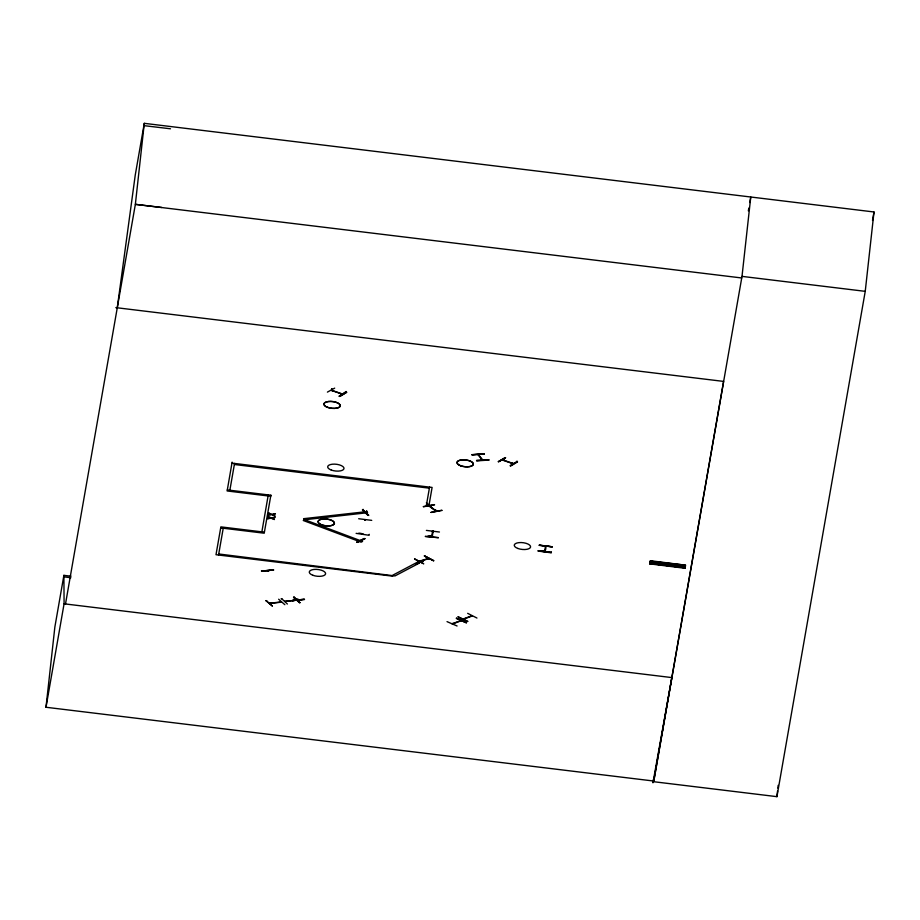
<?xml version="1.0" encoding="UTF-8"?>
<svg xmlns="http://www.w3.org/2000/svg" width="920" height="920" viewBox="0 0 920 920"><rect width="100%" height="100%" fill="white"/><g stroke="black" fill="none" stroke-linecap="round" stroke-linejoin="round"><path stroke-width="1.38" d="M649.738 563.523L685.124 567.743L649.784 563.293M649.669 563.868L649.842 562.856L685.193 567.306M685.492 566.11L650.141 561.66L685.481 566.168L650.21 561.223L685.676 565.202L650.313 560.705L650.13 561.706M298.563 599.863L297.884 599.276M358.673 518.742L371.726 520.363M426.385 530.403L439.449 532.024M539.269 545.365L552.368 546.837L539.316 545.192M115.84 307.625L723.615 381.409L653.763 781.045L46 707.261L54.855 627.072L63.894 575.345L71.024 576.207M46 707.261L64.089 603.738L63.894 575.345M653.763 781.045L653.694 781.712L776.928 796.662L865.237 291.341L874 211.98L144.29 123.337L135.355 204.343L65.504 603.98L64.078 603.807L671.841 677.591L652.947 782.805L653.246 779.999M227.32 489.923L270.871 495.213L270.687 496.259L227.136 490.969L232.116 462.139M268.249 494.96L261.866 531.852M274.896 516.66L274.758 517.73L271.929 518.087L274.436 519.535L271.147 518.236L267.536 518.719L270.491 517.937L267.858 516.913L268.007 515.821M272.239 606.027L266.052 600.633L272.332 605.935M281.623 598.621L287.396 604.037M284.832 604.693L278.633 599.207M299.885 602.669L293.664 597.183L299.379 602.646M292.491 600.542L304.221 599.265M327.405 392.115L334.684 388.136M331.671 389.079L331.855 390.275L331.982 389.114M331.798 389.114L331.327 390.425M339.836 396.428L346.644 392.357L346.15 391.517L339.216 396.209L339.836 396.428L339.308 396.072M356.787 542.351L364.803 538.729L356.787 542.351L364.228 538.441M366.447 511.647L303.611 518.684L304.716 519.742L362.537 541.431L361.111 542.179L303.289 520.501L304.716 519.742L367.563 512.704L366.562 510.657M368.69 515.234L362.514 509.91M369.253 534.324L369.115 535.29L356.12 533.358M414.563 558.98L423.74 563.81L414.632 558.877M423.246 506.609L434.355 504.62M415.587 564.316L423.441 560.659L415.541 564.27M433.285 560.694L424.223 555.898L433.722 560.683M431.043 512.463L441.715 510.243M432.492 508.254L426.374 502.757M432.515 532.116L432.595 530.84L432.411 532.047L433.136 531.691M432.411 535.325L432.159 536.923L433.113 531.645M432.975 532.174L433.113 530.955M435.298 509.829L435.206 510.657L436.413 511.152M433.124 532.07L433.182 530.909M435.597 510.588L435.689 509.76M457.079 625.991L447.028 621.632M458.252 616.791L467.9 621.368M476.744 460.874L489.06 460.058L476.548 460.437M484.081 453.94L471.776 454.698L484.115 453.882M466.474 622.69L456.32 618.309L466.44 622.656M467.521 621.586L457.918 616.906M498.847 461.725L505.655 457.654L498.352 461.633M503.608 458.976L503.366 460.391L503.297 459.16M502.435 459.816L503.677 460.241L503.447 459.183M503.677 460.241L503.769 459.413M517.063 461.69L510.094 465.784L517.017 461.644M516.971 461.058L517.523 461.932L510.715 466.003M551.298 552.379L538.234 550.758M544.732 550.252C544.87 554.426 546.653 545.675 545.548 546.296M545.215 551.264L545.272 550.091M551.229 552.805L538.188 551.08M551.356 551.851L551.287 552.506L538.223 550.884M662.733 729.985L662.803 729.318M653.694 781.712L742.003 276.38L750.766 197.018L749.8 202.549M776.928 796.662L777.549 791.005M777.86 788.164L778.182 785.335M269.433 603.267L281.094 601.956M281.416 602.163L280.048 602.059M296.516 600.219L284.752 601.255M342.734 394.105L331.66 390.275M513.613 463.68L512.371 463.254M438.368 537.602L425.247 536.406L438.357 537.728M365.838 512.566L367.149 512.417M429.111 505.724L427.604 505.643L428.927 505.494M117.265 307.797L135.251 175.053L144.29 123.337M685.02 568.318L685.204 567.352L649.853 562.936M218.546 555.024L223.226 528.229M229.862 490.233L234.542 463.438M270.871 495.213L264.224 533.209L220.685 527.919M429.571 487.128L426.431 505.08L428.973 505.379L432.101 487.428L232.012 463.128M748.351 210.852L748.834 208.081M872.516 220.466L874 211.98M362.388 534.072L363.032 533.726M364.722 520.145L365.516 519.869M431.595 536.337L432.526 532.059M539.316 545.158L552.368 546.779M544.49 551.597L545.491 546.365M419.267 562.361L417.818 562.039L419.014 562.488M482.839 460.058L482.586 459.666M472.006 454.802L484.299 454.1M261.763 571.182L273.573 569.894M363.101 509.323L362.457 509.99L368.092 515.464M363.043 509.772L368.598 515.327M364.722 538.591L357.247 542.432M452.134 623.76L453.111 623.404M463.024 619.033L464.002 618.677M464.209 618.93L463.358 619.194M472.201 616.032L470.89 616.158L471.868 615.802M429.03 506.046L435.988 511.244M436.322 511.094L429.617 505.988M419.048 561.338L420.44 561.212L419.37 561.499M428.812 558.635L427.846 558.911M267.559 570.768L268.582 571.251L267.973 570.722M298.103 599.932L297.482 599.322L298.126 599.38M478.009 454.698L482.356 460.195M481.953 459.666L482.471 459.632M482.816 460.126L478.469 454.629L478.411 455.204M452.226 623.726L460.977 620.529M463.116 618.999L471.718 615.825M472.075 616.055L463.588 619.148M339.376 396.175L346.138 392.07M339.825 396.347L346.598 392.253M498.284 461.702L505.16 457.573M419.209 561.246L428.513 558.405M427.604 558.635L428.018 558.854M428.674 558.647L419.658 561.487M361.997 541.132L361.341 540.626M467.671 613.341L476.951 618.044M452.755 623.898L461.23 620.724L460.334 621.046M424.66 555.898L433.722 560.717M428.386 558.382L427.558 558.693M281.209 602.186L269.698 603.474M367.16 512.693L366.148 512.739M423.545 506.736L434.608 504.815M431.02 512.359L442.072 510.428M513.314 463.829L502.389 460.058M274.827 517.316L271.273 517.799L267.927 516.476M281.117 598.759L281.773 598.678M294.216 597.264L293.56 597.356L299.931 602.749L294.17 597.206M266.029 600.702L266.685 600.633M296.389 600.196L285.005 601.507M269.939 603.485L270.572 603.117M428.8 505.517L427.984 505.839M365.953 512.543L367.022 512.428M304.313 599.254L292.399 600.553L304.531 599.541M364.952 519.673L364.791 520.156M476.572 460.563L488.853 459.758M429.364 505.897L430.18 506.46L429.007 506.092M144.037 125.649L170.487 128.788M161.793 207.483L135.355 204.343L741.692 277.966M742.003 276.38L865.237 291.341M234.358 464.496L429.387 488.175M264.408 532.162L220.869 526.872L216.005 554.714L392.702 576.173L392.886 575.126L417.369 562.223L419.485 563.017L394.99 575.92L218.73 553.978M63.733 576.828L70.863 577.702M429.295 535.946L432.285 536.475L427.972 535.865M540.903 550.643L545.146 551.252M358.788 533.128L361.399 533.45M649.669 563.856L685.02 568.272M435.85 511.175L435.171 510.703L435.792 510.68M297.988 599.863L297.424 599.369M456.412 618.171L466.072 622.759M502.699 459.873L513.486 463.611M341.377 393.886L342.378 394.209L331.43 390.413L332.66 390.597M422.843 560.498L423.453 560.728M418.186 561.947L419.083 562.246M361.089 540.787L362.054 541.132M261.487 570.998L273.619 570.055L261.498 570.975M268.214 514.82L271.756 514.74L275.057 516.039L272.538 514.591L275.436 513.82L271.883 514.303L268.536 512.981L271.101 514.452L268.214 514.82M460.609 465.738A8.211 3.404 6.3 0 0 473.34 464.312A8.211 3.404 6.3 0 0 461.633 459.919A8.211 3.404 6.3 0 0 460.609 465.738A8.211 3.404 6.3 0 0 473.34 464.335A8.211 3.404 6.3 0 0 461.633 459.942A8.211 3.404 6.3 0 0 460.609 465.761M327.509 407.318A8.211 3.404 6.3 0 0 340.239 405.892A8.211 3.404 6.3 0 0 328.52 401.499A8.211 3.404 6.3 0 0 327.509 407.318A8.211 3.404 6.3 0 0 340.239 405.916A8.211 3.404 6.3 0 0 328.52 401.522A8.211 3.404 6.3 0 0 327.509 407.341M517.845 548.458A8.211 3.404 6.3 0 0 530.575 547.032A8.211 3.404 6.3 0 0 518.857 542.639A8.211 3.404 6.3 0 0 517.845 548.458M331.257 470.039A8.211 3.404 6.3 0 0 343.988 468.613A8.211 3.404 6.3 0 0 332.269 464.22A8.211 3.404 6.3 0 0 331.257 470.039M312.869 575.276A8.211 3.404 6.3 0 0 325.599 573.85A8.211 3.404 6.3 0 0 313.881 569.457A8.211 3.404 6.3 0 0 312.869 575.276M321.678 524.837A8.211 3.404 6.3 0 0 334.409 523.411A8.211 3.404 6.3 0 0 322.69 519.018A8.211 3.404 6.3 0 0 321.678 524.837A8.211 3.404 6.3 0 0 334.409 523.457A8.211 3.404 6.3 0 0 322.69 519.064A8.211 3.404 6.3 0 0 321.678 524.883"/></g></svg>
